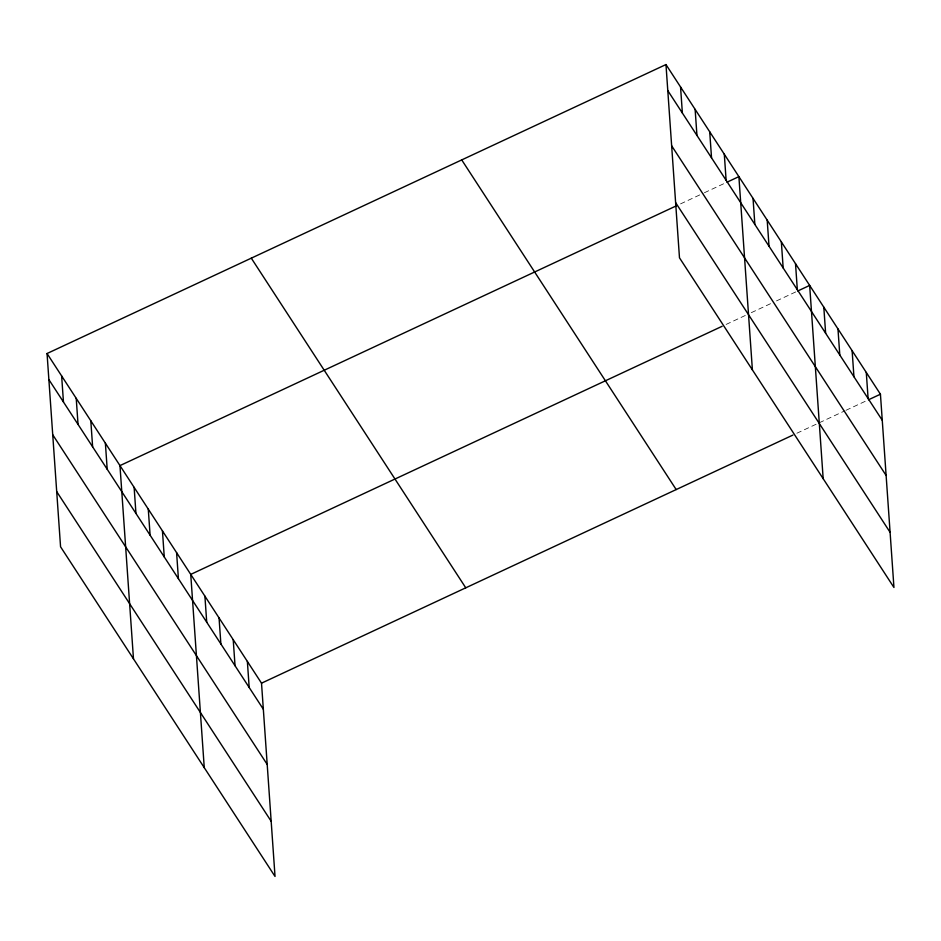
<?xml version="1.0" encoding="UTF-8"?>
<svg xmlns="http://www.w3.org/2000/svg" width="941" height="941" viewBox="0 0 941 941"><rect width="100%" height="100%" fill="white"/><g stroke="black" fill="none" stroke-linecap="round" stroke-linejoin="round"><path stroke-width="0.71" stroke-dasharray="4.71 3.53" d="M680.531 203.891L703.08 193.364M704.397 192.74L725.617 182.836M726.111 324.433L748.648 313.906M751.306 312.671L771.197 303.378M776.501 300.908L796.404 291.616M796.886 433.225L844.63 410.935M845.959 410.311L867.179 400.407"/><path stroke-width="1.41" d="M47.05 353.522L261.516 683.178L275.031 876.447L60.565 546.792L47.05 353.522L665.969 64.553L880.435 394.208L893.95 587.478L679.484 257.822L665.969 64.553M676.555 205.738L119.966 465.607L133.481 658.865M726.946 182.213L738.885 176.637L752.4 369.907M722.123 326.292L190.741 574.398L204.256 767.656M797.721 291.004L809.66 285.429L823.175 478.687M261.516 683.178L792.898 435.083M868.496 399.784L880.435 394.208M667.792 90.618L882.258 420.274M671.651 145.796L886.116 475.452M675.626 202.644L890.092 532.3M461.725 159.911L676.191 489.567M251.294 258.163L465.76 587.819M48.873 379.588L263.339 709.243M52.731 434.766L267.197 764.421M56.707 491.614L271.173 821.27M866.285 372.46L868.108 398.514M852.123 350.699L853.946 376.753M837.972 328.938L839.795 355.004M823.81 307.178L825.633 333.243M795.51 263.668L797.333 289.734M781.348 241.908L783.171 267.973M767.197 220.159L769.02 246.213M753.035 198.398L754.858 224.452M724.299 154.218L726.123 180.284M709.714 131.811L711.537 157.865M695.128 109.391L696.952 135.445M680.555 86.972L682.366 113.038M247.365 661.429L249.189 687.483M233.215 639.668L235.038 665.722M219.053 617.908L220.876 643.973M204.903 596.147L206.726 622.213M176.59 552.638L178.414 578.691M162.44 530.877L164.263 556.943M148.278 509.128L150.101 535.182M134.128 487.367L135.951 513.421M105.38 443.187L107.203 469.253M90.806 420.78L92.63 446.834M76.221 398.361L78.044 424.415M61.636 375.941L63.459 402.007"/></g></svg>
